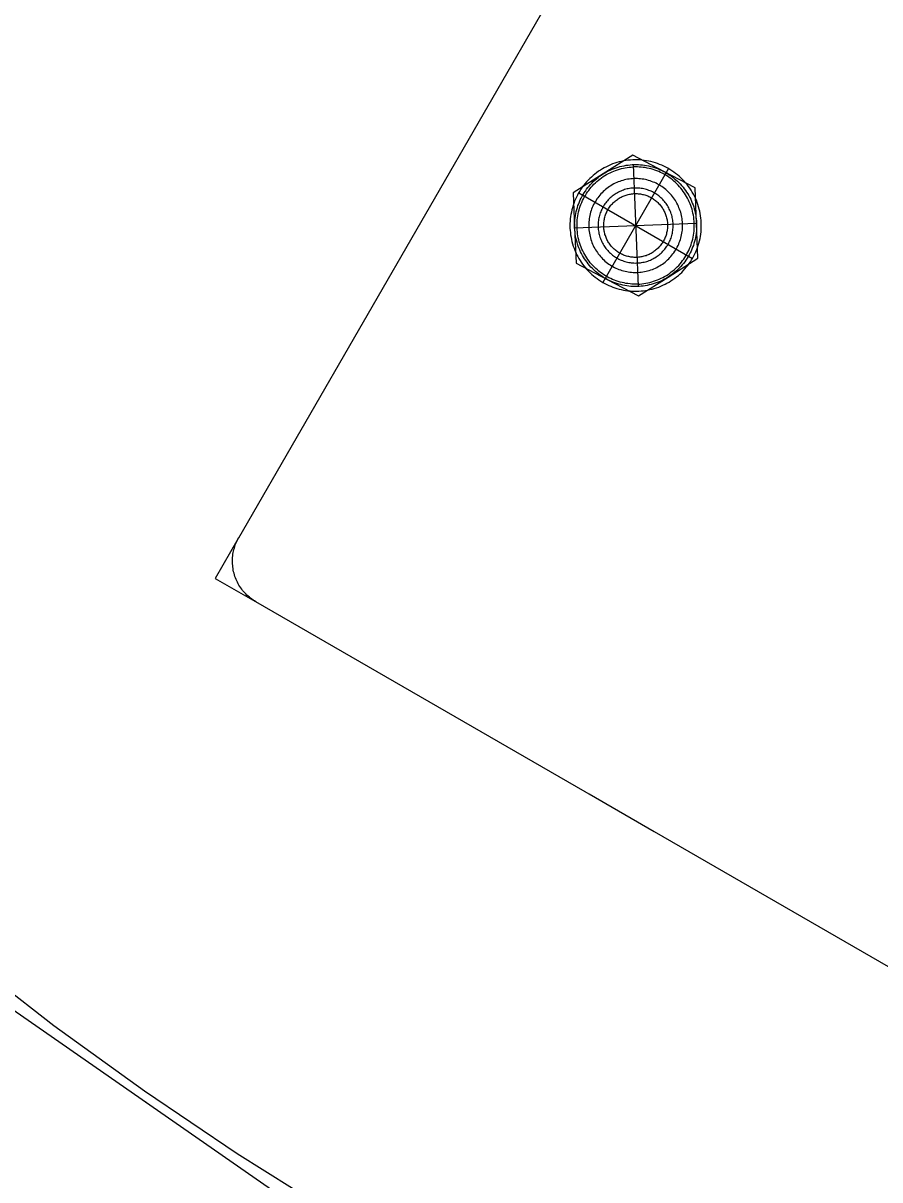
# Model space of a CAD drawing. Header units: millimetres. Extents: x -263 to 4879, y -277 to 2995.
# Drawn here: x 541.5 to 632.8, y 252.1 to 375.4 of the extents above; entities that cross this region are included whole.
import ezdxf

# ---------------------------------------------------------------- set-up
doc = ezdxf.new("R2010")
doc.units = ezdxf.units.MM
doc.layers.add('ZANO_R', color=7, linetype='Continuous', lineweight=0)
doc.layers.add('ZANO_W', color=1, linetype='Continuous', lineweight=0)
doc.styles.add('Arial', font='arial.ttf')
doc.styles.get("Standard").update_dxf_attribs({"font": 'ARIALUNI.TTF'})
doc.dimstyles.new('pl i ang', dxfattribs={"dimtxt": 50, "dimasz": 50, "dimexe": 1.25, "dimexo": 0.625, "dimgap": 10, "dimtad": 1, "dimtoh": 1, "dimtxsty": 'Standard', "dimcen": 2.5, "dimclrd": 1, "dimclre": 1, "dimclrt": 1, "dimadec": 0, "dimazin": 0, "dimtfac": 1, "dimtmove": 0, "dimatfit": 3, "dimfxl": 1, "dimarcsym": 1})

# ---------------------------------------------------------------- blocks, each defined once
blk = doc.blocks.new('*D441')
at = {"layer": 'ZANO_W', "color": 1, "lineweight": -2}
for p, q in [((741.71, 888.75), (-154, 888.75)), ((-144, 239.89), (-144, 848.75)), ((741.71, 199.89), (-154, 199.89))]:
    blk.add_line(p, q, dxfattribs=at)
at = {"layer": 'ZANO_W', "color": 1}
for points in [[(-137.33, 848.75), (-150.67, 848.75), (-144, 888.75)], [(-150.67, 239.89), (-137.33, 239.89), (-144, 199.89)]]:
    blk.add_solid(points, dxfattribs=at)
at = {"layer": 'ZANO_W', "color": 1, "insert": (-174.42, 544.32), "char_height": 40, "attachment_point": 5, "rotation": 90, "style": 'Arial'}
blk.add_mtext('689', dxfattribs=at)
blk = doc.blocks.new('*D442')
at = {"layer": 'ZANO_W', "color": 1, "lineweight": -2}
for p, q in [((747.96, 1365.34), (-216.41, 1365.34)), ((-206.41, 1325.34), (-206.41, -236.41)), ((735.9, -276.41), (-216.41, -276.41))]:
    blk.add_line(p, q, dxfattribs=at)
at = {"layer": 'ZANO_W', "color": 1}
for points in [[(-199.74, 1325.34), (-213.08, 1325.34), (-206.41, 1365.34)], [(-213.08, -236.41), (-199.74, -236.41), (-206.41, -276.41)]]:
    blk.add_solid(points, dxfattribs=at)
at = {"layer": 'ZANO_W', "color": 1, "insert": (-236.83, 544.46), "char_height": 40, "attachment_point": 5, "rotation": 90, "style": 'Arial'}
blk.add_mtext('1642', dxfattribs=at)

msp = doc.modelspace()

# ---------------------------------------------------------------- linework, layer by layer
at = {"layer": 'ZANO_R'}
for p, q in [((564.47, 320.51), (629.73, 433.54)), ((606.48, 361.28), (603.31, 359.28)), ((609.8, 359.54), (606.48, 361.28)), ((603.66, 360.05), (603.44, 359.94)), ((603.88, 360.15), (603.66, 360.05)), ((604.1, 360.25), (603.88, 360.15)), ((604.33, 360.34), (604.1, 360.25)), ((604.56, 360.42), (604.33, 360.34)), ((604.79, 360.5), (604.56, 360.42)), ((604.69, 359.94), (604.9, 360.01)), ((605.02, 360.56), (604.79, 360.5)), ((604.9, 360.01), (605.11, 360.07)), ((605.26, 360.62), (605.02, 360.56)), ((605.11, 360.07), (605.32, 360.12)), ((605.5, 360.67), (605.26, 360.62)), ((605.32, 360.12), (605.54, 360.16)), ((605.74, 360.71), (605.5, 360.67)), ((605.54, 360.16), (605.76, 360.2)), ((605.98, 360.74), (605.74, 360.71)), ((605.76, 360.2), (605.97, 360.23)), ((605.89, 359.97), (606.1, 360)), ((605.97, 360.23), (606.19, 360.26)), ((606.23, 360.76), (605.98, 360.74)), ((606.1, 360), (606.32, 360.02)), ((606.19, 360.26), (606.41, 360.27)), ((606.47, 360.78), (606.23, 360.76)), ((606.32, 360.02), (606.53, 360.03)), ((606.41, 360.27), (606.63, 360.28)), ((606.72, 360.78), (606.47, 360.78)), ((606.52, 360.28), (607.04, 347.29)), ((606.74, 360.03), (606.53, 360.03)), ((606.63, 360.28), (606.85, 360.28)), ((606.96, 360.78), (606.72, 360.78)), ((606.96, 360.03), (606.74, 360.03)), ((606.85, 360.28), (607.07, 360.28)), ((607.2, 360.77), (606.96, 360.78)), ((607.17, 360.02), (606.96, 360.03)), ((607.07, 360.28), (607.29, 360.26)), ((607.38, 360.01), (607.17, 360.02)), ((607.45, 360.75), (607.2, 360.77)), ((607.29, 360.26), (607.51, 360.24)), ((607.59, 359.98), (607.38, 360.01)), ((607.69, 360.72), (607.45, 360.75)), ((607.51, 360.24), (607.72, 360.22)), ((607.81, 359.95), (607.59, 359.98)), ((607.93, 360.69), (607.69, 360.72)), ((607.72, 360.22), (607.94, 360.18)), ((608.17, 360.64), (607.93, 360.69)), ((607.94, 360.18), (608.16, 360.14)), ((608.16, 360.14), (608.37, 360.09)), ((608.41, 360.59), (608.17, 360.64)), ((608.37, 360.09), (608.58, 360.03)), ((608.65, 360.53), (608.41, 360.59)), ((608.58, 360.03), (608.79, 359.96)), ((608.88, 360.46), (608.65, 360.53)), ((609.11, 360.38), (608.88, 360.46)), ((609.34, 360.3), (609.11, 360.38)), ((609.57, 360.2), (609.34, 360.3)), ((609.79, 360.1), (609.57, 360.2)), ((610.01, 359.99), (609.79, 360.1)), ((610.22, 359.88), (610.01, 359.99)), ((603.31, 359.28), (600.13, 357.27)), ((601.88, 358.78), (601.71, 358.61)), ((602.06, 358.95), (601.88, 358.78)), ((602.24, 359.11), (602.06, 358.95)), ((602.43, 359.27), (602.24, 359.11)), ((602.62, 359.41), (602.43, 359.27)), ((602.43, 358.62), (602.6, 358.76)), ((602.6, 358.76), (602.77, 358.9)), ((602.82, 359.56), (602.62, 359.41)), ((602.77, 358.9), (602.94, 359.03)), ((603.02, 359.69), (602.82, 359.56)), ((602.94, 359.03), (603.12, 359.16)), ((602.97, 358.74), (603.15, 358.87)), ((603.23, 359.82), (603.02, 359.69)), ((603.12, 359.16), (603.31, 359.28)), ((603.15, 358.87), (603.32, 358.99)), ((603.44, 359.94), (603.23, 359.82)), ((610.28, 359.85), (603.28, 347.72)), ((603.31, 359.28), (603.49, 359.39)), ((603.32, 358.99), (603.5, 359.11)), ((603.49, 359.39), (603.69, 359.5)), ((603.5, 359.11), (603.68, 359.21)), ((603.68, 359.21), (603.87, 359.32)), ((603.69, 359.5), (603.88, 359.6)), ((603.87, 359.32), (604.06, 359.41)), ((603.88, 359.6), (604.08, 359.7)), ((604.06, 359.41), (604.26, 359.5)), ((604.08, 359.7), (604.28, 359.78)), ((604.26, 359.5), (604.45, 359.59)), ((604.28, 359.78), (604.48, 359.87)), ((604.45, 359.59), (604.65, 359.66)), ((604.48, 359.87), (604.69, 359.94)), ((604.65, 359.66), (604.85, 359.73)), ((604.85, 359.73), (605.06, 359.79)), ((605.06, 359.79), (605.26, 359.85)), ((605.26, 359.85), (605.47, 359.9)), ((605.47, 359.9), (605.68, 359.94)), ((605.68, 359.94), (605.89, 359.97)), ((606.26, 358.76), (606.09, 358.74)), ((606.44, 358.77), (606.26, 358.76)), ((606.61, 358.78), (606.44, 358.77)), ((606.78, 358.78), (606.61, 358.78)), ((606.96, 358.78), (606.78, 358.78)), ((607.13, 358.77), (606.96, 358.78)), ((607.3, 358.76), (607.13, 358.77)), ((607.47, 358.74), (607.3, 358.76)), ((608.02, 359.91), (607.81, 359.95)), ((608.22, 359.87), (608.02, 359.91)), ((608.43, 359.81), (608.22, 359.87)), ((608.64, 359.75), (608.43, 359.81)), ((608.84, 359.69), (608.64, 359.75)), ((608.79, 359.96), (609, 359.89)), ((609.04, 359.61), (608.84, 359.69)), ((609, 359.89), (609.2, 359.82)), ((609.24, 359.53), (609.04, 359.61)), ((609.2, 359.82), (609.41, 359.73)), ((609.43, 359.44), (609.24, 359.53)), ((609.41, 359.73), (609.61, 359.64)), ((609.62, 359.35), (609.43, 359.44)), ((609.61, 359.64), (609.8, 359.54)), ((609.81, 359.25), (609.62, 359.35)), ((613.12, 357.79), (609.8, 359.54)), ((609.8, 359.54), (609.99, 359.43)), ((610, 359.14), (609.81, 359.25)), ((609.99, 359.43), (610.18, 359.32)), ((610.18, 359.03), (610, 359.14)), ((610.18, 359.32), (610.37, 359.2)), ((610.35, 358.91), (610.18, 359.03)), ((610.43, 359.75), (610.22, 359.88)), ((610.53, 358.79), (610.35, 358.91)), ((610.37, 359.2), (610.55, 359.08)), ((610.64, 359.62), (610.43, 359.75)), ((610.7, 358.66), (610.53, 358.79)), ((610.55, 359.08), (610.73, 358.95)), ((610.84, 359.48), (610.64, 359.62)), ((610.73, 358.95), (610.9, 358.81)), ((611.04, 359.34), (610.84, 359.48)), ((610.9, 358.81), (611.07, 358.67)), ((611.23, 359.19), (611.04, 359.34)), ((611.42, 359.03), (611.23, 359.19)), ((611.6, 358.86), (611.42, 359.03)), ((611.77, 358.69), (611.6, 358.86)), ((600.95, 357.66), (600.82, 357.46)), ((601.09, 357.86), (600.95, 357.66)), ((601.23, 358.06), (601.09, 357.86)), ((601.39, 358.25), (601.23, 358.06)), ((601.54, 358.43), (601.39, 358.25)), ((601.42, 357.46), (601.55, 357.64)), ((601.71, 358.61), (601.54, 358.43)), ((601.55, 357.64), (601.68, 357.82)), ((601.65, 357.36), (601.78, 357.53)), ((601.68, 357.82), (601.82, 357.99)), ((601.78, 357.53), (601.91, 357.7)), ((601.82, 357.99), (601.97, 358.15)), ((601.91, 357.7), (602.04, 357.86)), ((601.97, 358.15), (602.12, 358.31)), ((602.04, 357.86), (602.19, 358.02)), ((602.12, 358.31), (602.27, 358.47)), ((602.19, 358.02), (602.33, 358.18)), ((602.27, 358.47), (602.43, 358.62)), ((602.33, 358.18), (602.49, 358.33)), ((602.49, 358.33), (602.64, 358.47)), ((602.64, 358.47), (602.81, 358.61)), ((602.81, 358.61), (602.97, 358.74)), ((603.45, 357.52), (603.32, 357.4)), ((603.58, 357.63), (603.45, 357.52)), ((603.72, 357.74), (603.58, 357.63)), ((603.86, 357.84), (603.72, 357.74)), ((604, 357.94), (603.86, 357.84)), ((604.15, 358.03), (604, 357.94)), ((604.29, 358.12), (604.15, 358.03)), ((604.45, 358.21), (604.29, 358.12)), ((604.6, 358.29), (604.45, 358.21)), ((604.76, 358.36), (604.6, 358.29)), ((604.92, 358.43), (604.76, 358.36)), ((605.08, 358.49), (604.92, 358.43)), ((605.25, 358.54), (605.08, 358.49)), ((605.34, 357.52), (605.21, 357.46)), ((605.41, 358.59), (605.25, 358.54)), ((605.47, 357.56), (605.34, 357.52)), ((605.58, 358.64), (605.41, 358.59)), ((605.6, 357.61), (605.47, 357.56)), ((605.75, 358.68), (605.58, 358.64)), ((605.73, 357.65), (605.6, 357.61)), ((605.87, 357.68), (605.73, 357.65)), ((605.92, 358.71), (605.75, 358.68)), ((606, 357.71), (605.87, 357.68)), ((606.09, 358.74), (605.92, 358.71)), ((606.14, 357.73), (606, 357.71)), ((606.28, 357.75), (606.14, 357.73)), ((606.41, 357.77), (606.28, 357.75)), ((606.55, 357.78), (606.41, 357.77)), ((606.69, 357.78), (606.55, 357.78)), ((606.83, 357.78), (606.69, 357.78)), ((606.96, 357.78), (606.83, 357.78)), ((607.1, 357.77), (606.96, 357.78)), ((607.24, 357.76), (607.1, 357.77)), ((607.38, 357.74), (607.24, 357.76)), ((607.51, 357.72), (607.38, 357.74)), ((607.65, 358.71), (607.47, 358.74)), ((607.65, 357.69), (607.51, 357.72)), ((607.82, 358.68), (607.65, 358.71)), ((607.78, 357.66), (607.65, 357.69)), ((607.92, 357.62), (607.78, 357.66)), ((607.99, 358.64), (607.82, 358.68)), ((608.05, 357.58), (607.92, 357.62)), ((608.15, 358.59), (607.99, 358.64)), ((608.18, 357.53), (608.05, 357.58)), ((608.32, 358.54), (608.15, 358.59)), ((608.31, 357.48), (608.18, 357.53)), ((608.48, 358.48), (608.32, 358.54)), ((608.65, 358.42), (608.48, 358.48)), ((608.81, 358.36), (608.65, 358.42)), ((608.96, 358.28), (608.81, 358.36)), ((609.12, 358.2), (608.96, 358.28)), ((609.27, 358.12), (609.12, 358.2)), ((609.42, 358.03), (609.27, 358.12)), ((609.56, 357.94), (609.42, 358.03)), ((609.71, 357.84), (609.56, 357.94)), ((609.85, 357.73), (609.71, 357.84)), ((609.98, 357.62), (609.85, 357.73)), ((610.11, 357.51), (609.98, 357.62)), ((610.24, 357.39), (610.11, 357.51)), ((610.86, 358.52), (610.7, 358.66)), ((611.02, 358.38), (610.86, 358.52)), ((611.17, 358.23), (611.02, 358.38)), ((611.07, 358.67), (611.23, 358.52)), ((611.32, 358.08), (611.17, 358.23)), ((611.23, 358.52), (611.39, 358.37)), ((611.47, 357.92), (611.32, 358.08)), ((611.39, 358.37), (611.54, 358.21)), ((611.6, 357.76), (611.47, 357.92)), ((611.54, 358.21), (611.68, 358.05)), ((611.74, 357.59), (611.6, 357.76)), ((611.68, 358.05), (611.83, 357.88)), ((611.86, 357.42), (611.74, 357.59)), ((611.94, 358.52), (611.77, 358.69)), ((611.83, 357.88), (611.96, 357.71)), ((612.1, 358.33), (611.94, 358.52)), ((611.96, 357.71), (612.09, 357.53)), ((612.09, 357.53), (612.21, 357.35)), ((612.26, 358.14), (612.1, 358.33)), ((612.4, 357.95), (612.26, 358.14)), ((612.55, 357.75), (612.4, 357.95)), ((612.68, 357.55), (612.55, 357.75)), ((612.81, 357.34), (612.68, 357.55)), ((613.27, 354.04), (613.12, 357.79)), ((600.13, 357.27), (600.28, 353.52)), ((600.27, 356.37), (600.19, 356.14)), ((600.37, 356.59), (600.27, 356.37)), ((600.47, 356.82), (600.37, 356.59)), ((600.58, 357.03), (600.47, 356.82)), ((600.7, 357.25), (600.58, 357.03)), ((600.82, 357.46), (600.7, 357.25)), ((600.71, 356.11), (600.79, 356.31)), ((600.72, 357.28), (612.84, 350.28)), ((600.79, 356.31), (600.88, 356.51)), ((600.88, 356.51), (600.97, 356.71)), ((600.97, 356.71), (601.08, 356.9)), ((601.03, 356.24), (601.12, 356.44)), ((601.08, 356.9), (601.19, 357.09)), ((601.12, 356.44), (601.21, 356.63)), ((601.19, 357.09), (601.3, 357.28)), ((601.21, 356.63), (601.31, 356.82)), ((601.3, 357.28), (601.42, 357.46)), ((601.31, 356.82), (601.42, 357)), ((601.42, 357), (601.53, 357.18)), ((601.53, 357.18), (601.65, 357.36)), ((602.47, 356.31), (602.38, 356.16)), ((602.56, 356.46), (602.47, 356.31)), ((602.65, 356.61), (602.56, 356.46)), ((602.75, 356.75), (602.65, 356.61)), ((602.86, 356.89), (602.75, 356.75)), ((602.97, 357.02), (602.86, 356.89)), ((603.08, 357.15), (602.97, 357.02)), ((603.2, 357.28), (603.08, 357.15)), ((603.32, 357.4), (603.2, 357.28)), ((603.68, 356.32), (603.6, 356.21)), ((603.77, 356.42), (603.68, 356.32)), ((603.86, 356.52), (603.77, 356.42)), ((603.96, 356.62), (603.86, 356.52)), ((604.06, 356.72), (603.96, 356.62)), ((604.16, 356.81), (604.06, 356.72)), ((604.27, 356.9), (604.16, 356.81)), ((604.38, 356.98), (604.27, 356.9)), ((604.49, 357.06), (604.38, 356.98)), ((604.38, 356.2), (604.47, 356.28)), ((604.47, 356.28), (604.55, 356.36)), ((604.6, 357.14), (604.49, 357.06)), ((604.55, 356.36), (604.64, 356.43)), ((604.72, 357.21), (604.6, 357.14)), ((604.64, 356.43), (604.74, 356.5)), ((604.84, 357.28), (604.72, 357.21)), ((604.74, 356.5), (604.83, 356.57)), ((604.83, 356.57), (604.93, 356.64)), ((604.96, 357.35), (604.84, 357.28)), ((604.93, 356.64), (605.03, 356.7)), ((605.09, 357.41), (604.96, 357.35)), ((605.03, 356.7), (605.13, 356.76)), ((605.21, 357.46), (605.09, 357.41)), ((605.13, 356.76), (605.23, 356.81)), ((605.23, 356.81), (605.34, 356.86)), ((605.34, 356.86), (605.45, 356.91)), ((605.45, 356.91), (605.56, 356.96)), ((605.56, 356.96), (605.67, 357)), ((605.67, 357), (605.78, 357.03)), ((605.78, 357.03), (605.89, 357.07)), ((605.89, 357.07), (606, 357.09)), ((606, 357.09), (606.12, 357.12)), ((606.12, 357.12), (606.23, 357.14)), ((606.23, 357.14), (606.35, 357.16)), ((606.35, 357.16), (606.47, 357.17)), ((606.47, 357.17), (606.58, 357.18)), ((606.58, 357.18), (606.7, 357.18)), ((606.7, 357.18), (606.82, 357.18)), ((606.82, 357.18), (606.94, 357.18)), ((606.94, 357.18), (607.05, 357.17)), ((607.05, 357.17), (607.17, 357.16)), ((607.17, 357.16), (607.29, 357.15)), ((607.29, 357.15), (607.4, 357.13)), ((607.4, 357.13), (607.52, 357.1)), ((607.52, 357.1), (607.63, 357.08)), ((607.63, 357.08), (607.75, 357.04)), ((607.75, 357.04), (607.86, 357.01)), ((607.86, 357.01), (607.97, 356.97)), ((607.97, 356.97), (608.08, 356.93)), ((608.08, 356.93), (608.18, 356.88)), ((608.18, 356.88), (608.29, 356.83)), ((608.29, 356.83), (608.39, 356.78)), ((608.43, 357.43), (608.31, 357.48)), ((608.39, 356.78), (608.5, 356.72)), ((608.56, 357.37), (608.43, 357.43)), ((608.5, 356.72), (608.6, 356.66)), ((608.68, 357.3), (608.56, 357.37)), ((608.6, 356.66), (608.7, 356.59)), ((608.8, 357.24), (608.68, 357.3)), ((608.7, 356.59), (608.79, 356.53)), ((608.79, 356.53), (608.88, 356.45)), ((608.92, 357.16), (608.8, 357.24)), ((608.88, 356.45), (608.98, 356.38)), ((609.03, 357.09), (608.92, 357.16)), ((608.98, 356.38), (609.06, 356.3)), ((609.15, 357.01), (609.03, 357.09)), ((609.06, 356.3), (609.15, 356.22)), ((609.26, 356.93), (609.15, 357.01)), ((609.36, 356.84), (609.26, 356.93)), ((609.47, 356.75), (609.36, 356.84)), ((609.57, 356.65), (609.47, 356.75)), ((609.66, 356.55), (609.57, 356.65)), ((609.76, 356.45), (609.66, 356.55)), ((609.85, 356.35), (609.76, 356.45)), ((609.94, 356.24), (609.85, 356.35)), ((610.36, 357.27), (610.24, 357.39)), ((610.48, 357.14), (610.36, 357.27)), ((610.6, 357.01), (610.48, 357.14)), ((610.71, 356.88), (610.6, 357.01)), ((610.81, 356.74), (610.71, 356.88)), ((610.91, 356.6), (610.81, 356.74)), ((611.01, 356.45), (610.91, 356.6)), ((611.1, 356.31), (611.01, 356.45)), ((611.18, 356.15), (611.1, 356.31)), ((611.99, 357.24), (611.86, 357.42)), ((612.1, 357.06), (611.99, 357.24)), ((612.21, 356.88), (612.1, 357.06)), ((612.21, 357.35), (612.33, 357.16)), ((612.31, 356.69), (612.21, 356.88)), ((612.41, 356.5), (612.31, 356.69)), ((612.33, 357.16), (612.44, 356.97)), ((612.5, 356.31), (612.41, 356.5)), ((612.44, 356.97), (612.55, 356.78)), ((612.58, 356.11), (612.5, 356.31)), ((612.55, 356.78), (612.65, 356.58)), ((612.65, 356.58), (612.74, 356.38)), ((612.74, 356.38), (612.82, 356.18)), ((612.93, 357.13), (612.81, 357.34)), ((613.04, 356.91), (612.93, 357.13)), ((613.15, 356.69), (613.04, 356.91)), ((613.25, 356.47), (613.15, 356.69)), ((613.33, 356.24), (613.25, 356.47)), ((599.93, 355.21), (599.88, 354.97)), ((599.98, 355.44), (599.93, 355.21)), ((600.04, 355.68), (599.98, 355.44)), ((600.11, 355.91), (600.04, 355.68)), ((600.19, 356.14), (600.11, 355.91)), ((600.37, 354.84), (600.4, 355.05)), ((600.4, 355.05), (600.45, 355.27)), ((600.45, 355.27), (600.5, 355.48)), ((600.5, 355.48), (600.57, 355.69)), ((600.57, 355.69), (600.63, 355.9)), ((600.63, 355.9), (600.71, 356.11)), ((600.65, 355.02), (600.7, 355.23)), ((600.7, 355.23), (600.75, 355.44)), ((600.75, 355.44), (600.81, 355.64)), ((600.81, 355.64), (600.88, 355.84)), ((600.88, 355.84), (600.95, 356.04)), ((600.95, 356.04), (601.03, 356.24)), ((601.98, 355.2), (601.94, 355.03)), ((602.04, 355.37), (601.98, 355.2)), ((602.09, 355.53), (602.04, 355.37)), ((602.16, 355.69), (602.09, 355.53)), ((602.23, 355.85), (602.16, 355.69)), ((602.3, 356.01), (602.23, 355.85)), ((602.38, 356.16), (602.3, 356.01)), ((603.01, 355.12), (602.96, 354.99)), ((603.06, 355.25), (603.01, 355.12)), ((603.11, 355.37), (603.06, 355.25)), ((603.17, 355.5), (603.11, 355.37)), ((603.23, 355.62), (603.17, 355.5)), ((603.29, 355.75), (603.23, 355.62)), ((603.36, 355.86), (603.29, 355.75)), ((603.44, 355.98), (603.36, 355.86)), ((603.51, 356.1), (603.44, 355.98)), ((603.6, 356.21), (603.51, 356.1)), ((603.61, 355.03), (603.66, 355.14)), ((603.66, 355.14), (603.71, 355.24)), ((603.71, 355.24), (603.76, 355.35)), ((603.76, 355.35), (603.82, 355.45)), ((603.82, 355.45), (603.88, 355.55)), ((603.88, 355.55), (603.94, 355.65)), ((603.94, 355.65), (604, 355.75)), ((604, 355.75), (604.07, 355.84)), ((604.07, 355.84), (604.15, 355.94)), ((604.15, 355.94), (604.22, 356.03)), ((604.22, 356.03), (604.3, 356.11)), ((604.3, 356.11), (604.38, 356.2)), ((609.15, 356.22), (609.23, 356.14)), ((609.23, 356.14), (609.31, 356.05)), ((609.31, 356.05), (609.39, 355.96)), ((609.39, 355.96), (609.46, 355.87)), ((609.46, 355.87), (609.53, 355.78)), ((609.53, 355.78), (609.6, 355.68)), ((609.6, 355.68), (609.66, 355.58)), ((609.66, 355.58), (609.72, 355.48)), ((609.72, 355.48), (609.78, 355.38)), ((609.78, 355.38), (609.83, 355.28)), ((609.83, 355.28), (609.88, 355.17)), ((609.88, 355.17), (609.93, 355.06)), ((609.93, 355.06), (609.97, 354.95)), ((610.02, 356.13), (609.94, 356.24)), ((610.1, 356.02), (610.02, 356.13)), ((610.17, 355.9), (610.1, 356.02)), ((610.24, 355.78), (610.17, 355.9)), ((610.31, 355.66), (610.24, 355.78)), ((610.37, 355.54), (610.31, 355.66)), ((610.43, 355.41), (610.37, 355.54)), ((610.49, 355.29), (610.43, 355.41)), ((610.54, 355.16), (610.49, 355.29)), ((610.58, 355.03), (610.54, 355.16)), ((611.26, 356), (611.18, 356.15)), ((611.34, 355.84), (611.26, 356)), ((611.4, 355.68), (611.34, 355.84)), ((611.47, 355.52), (611.4, 355.68)), ((611.52, 355.36), (611.47, 355.52)), ((611.58, 355.19), (611.52, 355.36)), ((611.62, 355.03), (611.58, 355.19)), ((612.66, 355.91), (612.58, 356.11)), ((612.73, 355.71), (612.66, 355.91)), ((612.79, 355.51), (612.73, 355.71)), ((612.84, 355.3), (612.79, 355.51)), ((612.82, 356.18), (612.9, 355.98)), ((612.89, 355.09), (612.84, 355.3)), ((612.93, 354.88), (612.89, 355.09)), ((612.9, 355.98), (612.97, 355.77)), ((612.97, 355.77), (613.03, 355.56)), ((613.03, 355.56), (613.09, 355.35)), ((613.09, 355.35), (613.14, 355.13)), ((613.14, 355.13), (613.18, 354.92)), ((613.42, 356.01), (613.33, 356.24)), ((613.49, 355.78), (613.42, 356.01)), ((613.56, 355.54), (613.49, 355.78)), ((613.61, 355.3), (613.56, 355.54)), ((613.66, 355.06), (613.61, 355.3)), ((613.7, 354.82), (613.66, 355.06)), ((599.79, 354.24), (599.78, 354)), ((599.78, 354), (599.78, 353.76)), ((599.81, 354.48), (599.79, 354.24)), ((599.84, 354.73), (599.81, 354.48)), ((599.88, 354.97), (599.84, 354.73)), ((600.28, 353.96), (600.29, 354.18)), ((600.28, 353.52), (613.27, 354.04)), ((600.28, 353.74), (600.28, 353.96)), ((600.29, 354.18), (600.31, 354.4)), ((600.31, 354.4), (600.33, 354.62)), ((600.33, 354.62), (600.37, 354.84)), ((600.53, 353.96), (600.54, 354.17)), ((600.53, 353.75), (600.53, 353.96)), ((600.54, 354.17), (600.56, 354.39)), ((600.56, 354.39), (600.58, 354.6)), ((600.58, 354.6), (600.61, 354.81)), ((600.61, 354.81), (600.65, 355.02)), ((601.79, 354.18), (601.78, 354)), ((601.78, 354), (601.78, 353.83)), ((601.78, 353.83), (601.78, 353.66)), ((601.81, 354.35), (601.79, 354.18)), ((601.83, 354.52), (601.81, 354.35)), ((601.86, 354.69), (601.83, 354.52)), ((601.9, 354.86), (601.86, 354.69)), ((601.94, 355.03), (601.9, 354.86)), ((602.79, 354.04), (602.78, 353.9)), ((602.78, 353.9), (602.78, 353.76)), ((602.8, 354.18), (602.79, 354.04)), ((602.81, 354.31), (602.8, 354.18)), ((602.83, 354.45), (602.81, 354.31)), ((602.86, 354.59), (602.83, 354.45)), ((602.89, 354.72), (602.86, 354.59)), ((602.92, 354.85), (602.89, 354.72)), ((602.96, 354.99), (602.92, 354.85)), ((603.38, 353.88), (603.39, 354)), ((603.38, 353.77), (603.38, 353.88)), ((603.39, 354), (603.4, 354.12)), ((603.4, 354.12), (603.41, 354.23)), ((603.41, 354.23), (603.43, 354.35)), ((603.43, 354.35), (603.45, 354.47)), ((603.45, 354.47), (603.47, 354.58)), ((603.47, 354.58), (603.5, 354.69)), ((603.5, 354.69), (603.54, 354.81)), ((603.54, 354.81), (603.57, 354.92)), ((603.57, 354.92), (603.61, 355.03)), ((609.97, 354.95), (610.01, 354.84)), ((610.01, 354.84), (610.05, 354.73)), ((610.05, 354.73), (610.08, 354.62)), ((610.08, 354.62), (610.1, 354.5)), ((610.1, 354.5), (610.13, 354.39)), ((610.13, 354.39), (610.14, 354.27)), ((610.14, 354.27), (610.16, 354.15)), ((610.16, 354.15), (610.17, 354.04)), ((610.17, 354.04), (610.18, 353.92)), ((610.18, 353.92), (610.18, 353.8)), ((610.62, 354.9), (610.58, 355.03)), ((610.66, 354.76), (610.62, 354.9)), ((610.69, 354.63), (610.66, 354.76)), ((610.72, 354.49), (610.69, 354.63)), ((610.74, 354.36), (610.72, 354.49)), ((610.76, 354.22), (610.74, 354.36)), ((610.77, 354.08), (610.76, 354.22)), ((610.78, 353.94), (610.77, 354.08)), ((610.78, 353.81), (610.78, 353.94)), ((611.66, 354.86), (611.62, 355.03)), ((611.7, 354.69), (611.66, 354.86)), ((611.73, 354.52), (611.7, 354.69)), ((611.75, 354.34), (611.73, 354.52)), ((611.76, 354.17), (611.75, 354.34)), ((611.77, 354), (611.76, 354.17)), ((611.78, 353.82), (611.77, 354)), ((611.78, 353.65), (611.78, 353.82)), ((612.97, 354.67), (612.93, 354.88)), ((612.99, 354.46), (612.97, 354.67)), ((613.01, 354.25), (612.99, 354.46)), ((613.02, 354.03), (613.01, 354.25)), ((613.03, 353.82), (613.02, 354.03)), ((613.03, 353.61), (613.03, 353.82)), ((613.18, 354.92), (613.21, 354.7)), ((613.21, 354.7), (613.24, 354.48)), ((613.24, 354.48), (613.26, 354.26)), ((613.26, 354.26), (613.27, 354.04)), ((613.42, 350.29), (613.27, 354.04)), ((613.27, 354.04), (613.28, 353.82)), ((613.28, 353.82), (613.28, 353.6)), ((613.73, 354.58), (613.7, 354.82)), ((613.76, 354.34), (613.73, 354.58)), ((613.77, 354.09), (613.76, 354.34)), ((613.78, 353.85), (613.77, 354.09)), ((613.78, 353.6), (613.78, 353.85)), ((599.78, 353.76), (599.78, 353.51)), ((599.78, 353.51), (599.8, 353.27)), ((599.8, 353.27), (599.82, 353.03)), ((599.82, 353.03), (599.85, 352.79)), ((599.85, 352.79), (599.89, 352.55)), ((600.28, 353.52), (600.28, 353.74)), ((600.28, 353.52), (600.43, 349.78)), ((600.3, 353.31), (600.28, 353.52)), ((600.32, 353.09), (600.3, 353.31)), ((600.34, 352.87), (600.32, 353.09)), ((600.38, 352.65), (600.34, 352.87)), ((600.42, 352.44), (600.38, 352.65)), ((600.53, 353.53), (600.53, 353.75)), ((600.55, 353.32), (600.53, 353.53)), ((600.57, 353.11), (600.55, 353.32)), ((600.59, 352.9), (600.57, 353.11)), ((600.63, 352.69), (600.59, 352.9)), ((600.67, 352.48), (600.63, 352.69)), ((601.78, 353.66), (601.79, 353.48)), ((601.79, 353.48), (601.8, 353.31)), ((601.8, 353.31), (601.82, 353.14)), ((601.82, 353.14), (601.85, 352.97)), ((601.85, 352.97), (601.88, 352.8)), ((601.88, 352.8), (601.92, 352.63)), ((601.92, 352.63), (601.96, 352.46)), ((602.78, 353.76), (602.78, 353.62)), ((602.78, 353.62), (602.79, 353.49)), ((602.79, 353.49), (602.8, 353.35)), ((602.8, 353.35), (602.82, 353.21)), ((602.82, 353.21), (602.84, 353.08)), ((602.84, 353.08), (602.87, 352.94)), ((602.87, 352.94), (602.9, 352.81)), ((602.9, 352.81), (602.94, 352.67)), ((602.94, 352.67), (602.98, 352.54)), ((603.38, 353.65), (603.38, 353.77)), ((603.39, 353.53), (603.38, 353.65)), ((603.4, 353.41), (603.39, 353.53)), ((603.41, 353.3), (603.4, 353.41)), ((603.43, 353.18), (603.41, 353.3)), ((603.46, 353.07), (603.43, 353.18)), ((603.48, 352.95), (603.46, 353.07)), ((603.51, 352.84), (603.48, 352.95)), ((603.55, 352.73), (603.51, 352.84)), ((603.59, 352.62), (603.55, 352.73)), ((603.63, 352.51), (603.59, 352.62)), ((609.98, 352.65), (609.94, 352.54)), ((610.02, 352.76), (609.98, 352.65)), ((610.06, 352.87), (610.02, 352.76)), ((610.08, 352.99), (610.06, 352.87)), ((610.11, 353.1), (610.08, 352.99)), ((610.13, 353.22), (610.11, 353.1)), ((610.15, 353.33), (610.13, 353.22)), ((610.16, 353.45), (610.15, 353.33)), ((610.17, 353.57), (610.16, 353.45)), ((610.18, 353.69), (610.17, 353.57)), ((610.18, 353.8), (610.18, 353.69)), ((610.55, 352.45), (610.59, 352.58)), ((610.59, 352.58), (610.63, 352.71)), ((610.63, 352.71), (610.67, 352.85)), ((610.67, 352.85), (610.7, 352.98)), ((610.7, 352.98), (610.72, 353.12)), ((610.72, 353.12), (610.74, 353.26)), ((610.74, 353.26), (610.76, 353.39)), ((610.76, 353.39), (610.77, 353.53)), ((610.77, 353.53), (610.78, 353.67)), ((610.78, 353.67), (610.78, 353.81)), ((611.6, 352.45), (611.64, 352.62)), ((611.64, 352.62), (611.68, 352.79)), ((611.68, 352.79), (611.71, 352.96)), ((611.71, 352.96), (611.74, 353.13)), ((611.74, 353.13), (611.76, 353.3)), ((611.76, 353.3), (611.77, 353.48)), ((611.77, 353.48), (611.78, 353.65)), ((612.91, 352.55), (612.94, 352.76)), ((612.94, 352.76), (612.98, 352.97)), ((612.98, 352.97), (613, 353.18)), ((613, 353.18), (613.02, 353.39)), ((613.02, 353.39), (613.03, 353.61)), ((613.19, 352.73), (613.15, 352.52)), ((613.23, 352.95), (613.19, 352.73)), ((613.25, 353.17), (613.23, 352.95)), ((613.27, 353.39), (613.25, 353.17)), ((613.28, 353.6), (613.27, 353.39)), ((613.64, 352.39), (613.68, 352.63)), ((613.68, 352.63), (613.72, 352.87)), ((613.72, 352.87), (613.75, 353.12)), ((613.75, 353.12), (613.77, 353.36)), ((613.77, 353.36), (613.78, 353.6)), ((599.89, 352.55), (599.94, 352.31)), ((599.94, 352.31), (599.99, 352.07)), ((599.99, 352.07), (600.06, 351.83)), ((600.06, 351.83), (600.13, 351.6)), ((600.13, 351.6), (600.21, 351.37)), ((600.21, 351.37), (600.3, 351.15)), ((600.47, 352.22), (600.42, 352.44)), ((600.53, 352.01), (600.47, 352.22)), ((600.59, 351.8), (600.53, 352.01)), ((600.66, 351.59), (600.59, 351.8)), ((600.74, 351.39), (600.66, 351.59)), ((600.72, 352.27), (600.67, 352.48)), ((600.77, 352.06), (600.72, 352.27)), ((600.82, 351.18), (600.74, 351.39)), ((600.83, 351.86), (600.77, 352.06)), ((600.9, 351.66), (600.83, 351.86)), ((600.98, 351.46), (600.9, 351.66)), ((601.06, 351.26), (600.98, 351.46)), ((601.96, 352.46), (602.01, 352.29)), ((602.01, 352.29), (602.06, 352.13)), ((602.06, 352.13), (602.12, 351.96)), ((602.12, 351.96), (602.19, 351.8)), ((602.19, 351.8), (602.26, 351.65)), ((602.26, 351.65), (602.34, 351.49)), ((602.34, 351.49), (602.42, 351.34)), ((602.98, 352.54), (603.02, 352.41)), ((603.02, 352.41), (603.07, 352.28)), ((603.07, 352.28), (603.13, 352.15)), ((603.13, 352.15), (603.18, 352.03)), ((603.18, 352.03), (603.25, 351.91)), ((603.25, 351.91), (603.31, 351.79)), ((603.31, 351.79), (603.39, 351.67)), ((603.39, 351.67), (603.46, 351.55)), ((603.46, 351.55), (603.54, 351.44)), ((603.54, 351.44), (603.62, 351.33)), ((603.67, 352.4), (603.63, 352.51)), ((603.72, 352.29), (603.67, 352.4)), ((603.78, 352.19), (603.72, 352.29)), ((603.83, 352.09), (603.78, 352.19)), ((603.89, 351.98), (603.83, 352.09)), ((603.96, 351.89), (603.89, 351.98)), ((604.03, 351.79), (603.96, 351.89)), ((604.1, 351.7), (604.03, 351.79)), ((604.17, 351.6), (604.1, 351.7)), ((604.25, 351.52), (604.17, 351.6)), ((604.33, 351.43), (604.25, 351.52)), ((604.41, 351.35), (604.33, 351.43)), ((604.49, 351.27), (604.41, 351.35)), ((609.18, 351.37), (609.09, 351.29)), ((609.26, 351.46), (609.18, 351.37)), ((609.34, 351.54), (609.26, 351.46)), ((609.41, 351.63), (609.34, 351.54)), ((609.48, 351.73), (609.41, 351.63)), ((609.55, 351.82), (609.48, 351.73)), ((609.62, 351.92), (609.55, 351.82)), ((609.68, 352.02), (609.62, 351.92)), ((609.74, 352.12), (609.68, 352.02)), ((609.8, 352.22), (609.74, 352.12)), ((609.85, 352.33), (609.8, 352.22)), ((609.9, 352.43), (609.85, 352.33)), ((609.88, 351.25), (609.96, 351.36)), ((609.94, 352.54), (609.9, 352.43)), ((609.96, 351.36), (610.04, 351.47)), ((610.04, 351.47), (610.12, 351.59)), ((610.12, 351.59), (610.2, 351.7)), ((610.2, 351.7), (610.27, 351.82)), ((610.27, 351.82), (610.33, 351.94)), ((610.33, 351.94), (610.39, 352.07)), ((610.39, 352.07), (610.45, 352.19)), ((610.45, 352.19), (610.5, 352.32)), ((610.5, 352.32), (610.55, 352.45)), ((611.14, 351.33), (611.22, 351.48)), ((611.22, 351.48), (611.3, 351.64)), ((611.3, 351.64), (611.37, 351.8)), ((611.37, 351.8), (611.43, 351.96)), ((611.43, 351.96), (611.49, 352.12)), ((611.49, 352.12), (611.55, 352.29)), ((611.55, 352.29), (611.6, 352.45)), ((612.53, 351.33), (612.61, 351.53)), ((612.61, 351.53), (612.68, 351.73)), ((612.68, 351.73), (612.75, 351.93)), ((612.75, 351.93), (612.81, 352.13)), ((612.85, 351.46), (612.77, 351.26)), ((612.81, 352.13), (612.86, 352.34)), ((612.93, 351.67), (612.85, 351.46)), ((612.86, 352.34), (612.91, 352.55)), ((612.99, 351.88), (612.93, 351.67)), ((613.05, 352.09), (612.99, 351.88)), ((613.11, 352.3), (613.05, 352.09)), ((613.15, 352.52), (613.11, 352.3)), ((613.29, 351.22), (613.38, 351.45)), ((613.38, 351.45), (613.46, 351.68)), ((613.46, 351.68), (613.53, 351.92)), ((613.53, 351.92), (613.59, 352.15)), ((613.59, 352.15), (613.64, 352.39)), ((600.3, 351.15), (600.39, 350.92)), ((600.39, 350.92), (600.49, 350.7)), ((600.49, 350.7), (600.61, 350.48)), ((600.61, 350.48), (600.72, 350.27)), ((600.72, 350.27), (600.85, 350.06)), ((600.91, 350.98), (600.82, 351.18)), ((601.01, 350.79), (600.91, 350.98)), ((601.12, 350.59), (601.01, 350.79)), ((601.15, 351.07), (601.06, 351.26)), ((601.23, 350.41), (601.12, 350.59)), ((601.25, 350.88), (601.15, 351.07)), ((601.34, 350.22), (601.23, 350.41)), ((601.35, 350.69), (601.25, 350.88)), ((601.47, 350.04), (601.34, 350.22)), ((601.46, 350.51), (601.35, 350.69)), ((601.57, 350.33), (601.46, 350.51)), ((601.69, 350.15), (601.57, 350.33)), ((601.82, 349.98), (601.69, 350.15)), ((602.42, 351.34), (602.51, 351.19)), ((602.51, 351.19), (602.6, 351.04)), ((602.6, 351.04), (602.7, 350.9)), ((602.7, 350.9), (602.8, 350.76)), ((602.8, 350.76), (602.91, 350.62)), ((602.91, 350.62), (603.02, 350.49)), ((603.02, 350.49), (603.14, 350.36)), ((603.14, 350.36), (603.26, 350.24)), ((603.26, 350.24), (603.38, 350.12)), ((603.38, 350.12), (603.51, 350)), ((603.62, 351.33), (603.71, 351.22)), ((603.71, 351.22), (603.8, 351.12)), ((603.8, 351.12), (603.89, 351.01)), ((603.89, 351.01), (603.99, 350.92)), ((603.99, 350.92), (604.09, 350.82)), ((604.09, 350.82), (604.2, 350.73)), ((604.2, 350.73), (604.3, 350.64)), ((604.3, 350.64), (604.41, 350.56)), ((604.41, 350.56), (604.52, 350.48)), ((604.58, 351.19), (604.49, 351.27)), ((604.52, 350.48), (604.64, 350.4)), ((604.67, 351.11), (604.58, 351.19)), ((604.64, 350.4), (604.76, 350.33)), ((604.77, 351.04), (604.67, 351.11)), ((604.76, 350.33), (604.88, 350.26)), ((604.86, 350.98), (604.77, 351.04)), ((604.96, 350.91), (604.86, 350.98)), ((604.88, 350.26), (605, 350.2)), ((605.06, 350.85), (604.96, 350.91)), ((605, 350.2), (605.13, 350.14)), ((605.16, 350.79), (605.06, 350.85)), ((605.13, 350.14), (605.25, 350.09)), ((605.27, 350.74), (605.16, 350.79)), ((605.37, 350.69), (605.27, 350.74)), ((605.48, 350.64), (605.37, 350.69)), ((605.59, 350.6), (605.48, 350.64)), ((605.7, 350.56), (605.59, 350.6)), ((605.81, 350.52), (605.7, 350.56)), ((605.93, 350.49), (605.81, 350.52)), ((606.04, 350.47), (605.93, 350.49)), ((606.16, 350.44), (606.04, 350.47)), ((606.27, 350.42), (606.16, 350.44)), ((606.39, 350.41), (606.27, 350.42)), ((606.5, 350.4), (606.39, 350.41)), ((606.62, 350.39), (606.5, 350.4)), ((606.74, 350.38), (606.62, 350.39)), ((606.86, 350.39), (606.74, 350.38)), ((606.97, 350.39), (606.86, 350.39)), ((607.09, 350.4), (606.97, 350.39)), ((607.21, 350.41), (607.09, 350.4)), ((607.32, 350.43), (607.21, 350.41)), ((607.44, 350.45), (607.32, 350.43)), ((607.55, 350.47), (607.44, 350.45)), ((607.67, 350.5), (607.55, 350.47)), ((607.78, 350.54), (607.67, 350.5)), ((607.89, 350.57), (607.78, 350.54)), ((608, 350.61), (607.89, 350.57)), ((608.11, 350.66), (608, 350.61)), ((608.22, 350.7), (608.11, 350.66)), ((608.32, 350.76), (608.22, 350.7)), ((608.43, 350.81), (608.32, 350.76)), ((608.35, 350.1), (608.47, 350.16)), ((608.53, 350.87), (608.43, 350.81)), ((608.47, 350.16), (608.6, 350.22)), ((608.63, 350.93), (608.53, 350.87)), ((608.6, 350.22), (608.72, 350.29)), ((608.73, 351), (608.63, 350.93)), ((608.72, 350.29), (608.84, 350.35)), ((608.82, 351.07), (608.73, 351)), ((608.91, 351.14), (608.82, 351.07)), ((608.84, 350.35), (608.95, 350.43)), ((609, 351.21), (608.91, 351.14)), ((608.95, 350.43), (609.07, 350.5)), ((609.09, 351.29), (609, 351.21)), ((609.07, 350.5), (609.18, 350.59)), ((609.18, 350.59), (609.29, 350.67)), ((609.29, 350.67), (609.4, 350.76)), ((609.4, 350.76), (609.5, 350.85)), ((609.5, 350.85), (609.6, 350.95)), ((609.6, 350.95), (609.69, 351.05)), ((609.69, 351.05), (609.79, 351.15)), ((609.79, 351.15), (609.88, 351.25)), ((610.17, 350.11), (610.3, 350.23)), ((610.25, 348.29), (613.42, 350.29)), ((610.3, 350.23), (610.42, 350.36)), ((610.42, 350.36), (610.53, 350.48)), ((610.53, 350.48), (610.65, 350.62)), ((610.65, 350.62), (610.75, 350.75)), ((610.75, 350.75), (610.86, 350.89)), ((610.86, 350.89), (610.96, 351.04)), ((610.96, 351.04), (611.05, 351.18)), ((611.05, 351.18), (611.14, 351.33)), ((611.78, 350.04), (611.91, 350.21)), ((611.91, 350.21), (612.03, 350.39)), ((612.03, 350.39), (612.14, 350.57)), ((612.14, 350.57), (612.24, 350.75)), ((612.26, 350.29), (612.14, 350.1)), ((612.24, 350.75), (612.35, 350.94)), ((612.37, 350.47), (612.26, 350.29)), ((612.35, 350.94), (612.44, 351.13)), ((612.48, 350.66), (612.37, 350.47)), ((612.44, 351.13), (612.53, 351.33)), ((612.58, 350.86), (612.48, 350.66)), ((612.68, 351.06), (612.58, 350.86)), ((612.62, 349.92), (612.75, 350.13)), ((612.77, 351.26), (612.68, 351.06)), ((612.75, 350.13), (612.87, 350.34)), ((612.87, 350.34), (612.99, 350.55)), ((612.99, 350.55), (613.1, 350.77)), ((613.1, 350.77), (613.2, 350.99)), ((613.2, 350.99), (613.29, 351.22)), ((600.43, 349.78), (603.76, 348.03)), ((600.85, 350.06), (600.98, 349.86)), ((600.98, 349.86), (601.12, 349.66)), ((601.12, 349.66), (601.27, 349.47)), ((601.27, 349.47), (601.42, 349.28)), ((601.42, 349.28), (601.58, 349.09)), ((601.6, 349.86), (601.47, 350.04)), ((601.58, 349.09), (601.75, 348.92)), ((601.73, 349.69), (601.6, 349.86)), ((601.87, 349.52), (601.73, 349.69)), ((601.75, 348.92), (601.92, 348.74)), ((601.95, 349.81), (601.82, 349.98)), ((602.02, 349.36), (601.87, 349.52)), ((602.09, 349.65), (601.95, 349.81)), ((602.17, 349.2), (602.02, 349.36)), ((602.24, 349.49), (602.09, 349.65)), ((602.33, 349.05), (602.17, 349.2)), ((602.39, 349.34), (602.24, 349.49)), ((602.49, 348.9), (602.33, 349.05)), ((602.54, 349.19), (602.39, 349.34)), ((602.66, 348.76), (602.49, 348.9)), ((602.7, 349.05), (602.54, 349.19)), ((602.86, 348.91), (602.7, 349.05)), ((603.03, 348.78), (602.86, 348.91)), ((603.51, 350), (603.64, 349.89)), ((603.64, 349.89), (603.78, 349.78)), ((603.78, 349.78), (603.92, 349.68)), ((603.92, 349.68), (604.07, 349.58)), ((604.07, 349.58), (604.21, 349.49)), ((604.21, 349.49), (604.36, 349.41)), ((604.36, 349.41), (604.52, 349.32)), ((604.52, 349.32), (604.67, 349.25)), ((604.67, 349.25), (604.83, 349.18)), ((604.83, 349.18), (604.99, 349.11)), ((604.99, 349.11), (605.16, 349.05)), ((605.16, 349.05), (605.32, 349)), ((605.25, 350.09), (605.38, 350.04)), ((605.32, 349), (605.49, 348.95)), ((605.38, 350.04), (605.51, 349.99)), ((605.49, 348.95), (605.66, 348.91)), ((605.51, 349.99), (605.64, 349.95)), ((605.64, 349.95), (605.78, 349.91)), ((605.66, 348.91), (605.83, 348.88)), ((605.78, 349.91), (605.91, 349.88)), ((605.91, 349.88), (606.05, 349.85)), ((606.05, 349.85), (606.18, 349.83)), ((606.18, 349.83), (606.32, 349.81)), ((606.32, 349.81), (606.46, 349.8)), ((606.46, 349.8), (606.59, 349.79)), ((606.59, 349.79), (606.73, 349.78)), ((606.73, 349.78), (606.87, 349.79)), ((606.87, 349.79), (607.01, 349.79)), ((607.01, 349.79), (607.15, 349.8)), ((607.15, 349.8), (607.28, 349.82)), ((607.28, 349.82), (607.42, 349.84)), ((607.42, 349.84), (607.56, 349.86)), ((607.56, 349.86), (607.69, 349.89)), ((607.69, 349.89), (607.82, 349.92)), ((607.72, 348.87), (607.89, 348.91)), ((607.82, 349.92), (607.96, 349.96)), ((607.89, 348.91), (608.06, 348.95)), ((607.96, 349.96), (608.09, 350)), ((608.06, 348.95), (608.23, 349)), ((608.09, 350), (608.22, 350.05)), ((608.22, 350.05), (608.35, 350.1)), ((608.23, 349), (608.4, 349.05)), ((608.4, 349.05), (608.56, 349.11)), ((608.56, 349.11), (608.72, 349.18)), ((608.72, 349.18), (608.88, 349.25)), ((608.88, 349.25), (609.03, 349.32)), ((609.03, 349.32), (609.19, 349.4)), ((609.19, 349.4), (609.34, 349.49)), ((609.34, 349.49), (609.49, 349.58)), ((609.49, 349.58), (609.63, 349.68)), ((609.63, 349.68), (609.77, 349.78)), ((609.77, 349.78), (609.91, 349.88)), ((609.91, 349.88), (610.04, 350)), ((610.04, 350), (610.17, 350.11)), ((610.58, 348.83), (610.75, 348.96)), ((610.75, 348.96), (610.91, 349.1)), ((610.91, 349.1), (611.07, 349.24)), ((611.13, 348.95), (610.96, 348.81)), ((611.07, 349.24), (611.22, 349.39)), ((611.29, 349.1), (611.13, 348.95)), ((611.22, 349.39), (611.37, 349.54)), ((611.44, 349.26), (611.29, 349.1)), ((611.37, 349.54), (611.51, 349.7)), ((611.59, 349.42), (611.44, 349.26)), ((611.51, 349.7), (611.65, 349.87)), ((611.74, 349.58), (611.59, 349.42)), ((611.65, 349.87), (611.78, 350.04)), ((611.69, 348.79), (611.86, 348.97)), ((611.88, 349.75), (611.74, 349.58)), ((611.86, 348.97), (612.02, 349.15)), ((612.01, 349.93), (611.88, 349.75)), ((612.14, 350.1), (612.01, 349.93)), ((612.02, 349.15), (612.18, 349.33)), ((612.18, 349.33), (612.33, 349.52)), ((612.33, 349.52), (612.48, 349.72)), ((612.48, 349.72), (612.62, 349.92)), ((601.92, 348.74), (602.1, 348.58)), ((602.1, 348.58), (602.28, 348.42)), ((602.28, 348.42), (602.47, 348.27)), ((602.47, 348.27), (602.67, 348.12)), ((602.83, 348.62), (602.66, 348.76)), ((602.67, 348.12), (602.87, 347.98)), ((603.01, 348.49), (602.83, 348.62)), ((602.87, 347.98), (603.07, 347.85)), ((603.19, 348.37), (603.01, 348.49)), ((603.2, 348.66), (603.03, 348.78)), ((603.07, 347.85), (603.28, 347.72)), ((603.37, 348.25), (603.19, 348.37)), ((603.38, 348.54), (603.2, 348.66)), ((603.28, 347.72), (603.49, 347.61)), ((603.56, 348.14), (603.37, 348.25)), ((603.56, 348.43), (603.38, 348.54)), ((603.75, 348.32), (603.56, 348.43)), ((603.76, 348.03), (603.56, 348.14)), ((603.94, 348.22), (603.75, 348.32)), ((603.76, 348.03), (607.08, 346.28)), ((603.95, 347.93), (603.76, 348.03)), ((604.13, 348.12), (603.94, 348.22)), ((604.15, 347.84), (603.95, 347.93)), ((604.32, 348.04), (604.13, 348.12)), ((604.35, 347.75), (604.15, 347.84)), ((604.52, 347.96), (604.32, 348.04)), ((604.56, 347.68), (604.35, 347.75)), ((604.72, 347.88), (604.52, 347.96)), ((604.77, 347.6), (604.56, 347.68)), ((604.92, 347.82), (604.72, 347.88)), ((605.13, 347.76), (604.92, 347.82)), ((605.33, 347.7), (605.13, 347.76)), ((605.54, 347.66), (605.33, 347.7)), ((605.75, 347.62), (605.54, 347.66)), ((605.83, 348.88), (606, 348.85)), ((606, 348.85), (606.17, 348.82)), ((606.17, 348.82), (606.34, 348.8)), ((606.34, 348.8), (606.52, 348.79)), ((606.52, 348.79), (606.69, 348.79)), ((606.69, 348.79), (606.86, 348.78)), ((606.86, 348.78), (607.04, 348.79)), ((607.04, 348.79), (607.21, 348.8)), ((607.08, 346.28), (610.25, 348.29)), ((607.21, 348.8), (607.38, 348.82)), ((607.38, 348.82), (607.55, 348.84)), ((607.55, 348.84), (607.72, 348.87)), ((607.88, 347.63), (608.09, 347.67)), ((608.09, 347.67), (608.29, 347.72)), ((608.29, 347.72), (608.5, 347.78)), ((608.5, 347.78), (608.7, 347.84)), ((608.7, 347.84), (608.91, 347.91)), ((609.07, 347.7), (608.87, 347.63)), ((608.91, 347.91), (609.11, 347.98)), ((609.28, 347.78), (609.07, 347.7)), ((609.11, 347.98), (609.3, 348.07)), ((609.48, 347.87), (609.28, 347.78)), ((609.3, 348.07), (609.5, 348.16)), ((609.68, 347.97), (609.48, 347.87)), ((609.5, 348.16), (609.69, 348.25)), ((609.87, 348.07), (609.68, 347.97)), ((609.69, 348.25), (609.87, 348.35)), ((609.87, 348.35), (610.06, 348.46)), ((610.06, 348.18), (609.87, 348.07)), ((610.06, 348.46), (610.24, 348.58)), ((610.25, 348.29), (610.06, 348.18)), ((610.12, 347.63), (610.34, 347.75)), ((610.24, 348.58), (610.41, 348.7)), ((610.43, 348.41), (610.25, 348.29)), ((610.34, 347.75), (610.54, 347.88)), ((610.41, 348.7), (610.58, 348.83)), ((610.61, 348.54), (610.43, 348.41)), ((610.54, 347.88), (610.75, 348.02)), ((610.79, 348.67), (610.61, 348.54)), ((610.75, 348.02), (610.95, 348.16)), ((610.96, 348.81), (610.79, 348.67)), ((610.95, 348.16), (611.14, 348.31)), ((611.14, 348.31), (611.33, 348.46)), ((611.33, 348.46), (611.51, 348.62)), ((611.51, 348.62), (611.69, 348.79)), ((603.49, 347.61), (603.7, 347.5)), ((603.7, 347.5), (603.91, 347.4)), ((603.91, 347.4), (604.13, 347.31)), ((604.13, 347.31), (604.34, 347.22)), ((604.34, 347.22), (604.57, 347.14)), ((604.57, 347.14), (604.79, 347.07)), ((604.98, 347.54), (604.77, 347.6)), ((604.79, 347.07), (605.02, 347.01)), ((605.19, 347.48), (604.98, 347.54)), ((605.02, 347.01), (605.25, 346.95)), ((605.4, 347.43), (605.19, 347.48)), ((605.25, 346.95), (605.48, 346.91)), ((605.62, 347.39), (605.4, 347.43)), ((605.48, 346.91), (605.71, 346.87)), ((605.83, 347.35), (605.62, 347.39)), ((605.71, 346.87), (605.94, 346.83)), ((605.96, 347.59), (605.75, 347.62)), ((606.05, 347.33), (605.83, 347.35)), ((605.94, 346.83), (606.18, 346.81)), ((606.18, 347.56), (605.96, 347.59)), ((606.27, 347.3), (606.05, 347.33)), ((606.39, 347.55), (606.18, 347.56)), ((606.18, 346.81), (606.41, 346.79)), ((606.49, 347.29), (606.27, 347.3)), ((606.6, 347.54), (606.39, 347.55)), ((606.41, 346.79), (606.65, 346.79)), ((606.71, 347.28), (606.49, 347.29)), ((606.82, 347.53), (606.6, 347.54)), ((606.65, 346.79), (606.89, 346.79)), ((606.93, 347.29), (606.71, 347.28)), ((607.03, 347.54), (606.82, 347.53)), ((606.89, 346.79), (607.12, 346.79)), ((607.15, 347.29), (606.93, 347.29)), ((607.03, 347.54), (607.24, 347.55)), ((607.12, 346.79), (607.36, 346.81)), ((607.37, 347.31), (607.15, 347.29)), ((607.24, 347.55), (607.45, 347.57)), ((607.36, 346.81), (607.59, 346.83)), ((607.59, 347.33), (607.37, 347.31)), ((607.45, 347.57), (607.67, 347.6)), ((607.8, 347.37), (607.59, 347.33)), ((607.59, 346.83), (607.82, 346.86)), ((607.67, 347.6), (607.88, 347.63)), ((608.02, 347.4), (607.8, 347.37)), ((607.82, 346.86), (608.06, 346.9)), ((608.23, 347.45), (608.02, 347.4)), ((608.06, 346.9), (608.3, 346.95)), ((608.45, 347.5), (608.23, 347.45)), ((608.3, 346.95), (608.54, 347.01)), ((608.66, 347.56), (608.45, 347.5)), ((608.54, 347.01), (608.77, 347.07)), ((608.87, 347.63), (608.66, 347.56)), ((608.77, 347.07), (609.01, 347.15)), ((609.01, 347.15), (609.24, 347.23)), ((609.24, 347.23), (609.46, 347.32)), ((609.46, 347.32), (609.69, 347.42)), ((609.69, 347.42), (609.91, 347.52)), ((609.91, 347.52), (610.12, 347.63)), ((564.42, 320.41), (561.97, 316.18)), ((563.96, 319.25), (564.01, 319.41)), ((564.01, 319.41), (564.06, 319.58)), ((564.06, 319.58), (564.11, 319.74)), ((564.11, 319.74), (564.17, 319.9)), ((564.17, 319.9), (564.24, 320.05)), ((564.24, 320.05), (564.31, 320.21)), ((564.31, 320.21), (564.39, 320.36)), ((564.39, 320.36), (564.47, 320.51)), ((563.81, 318.24), (563.82, 318.41)), ((563.81, 318.07), (563.81, 318.24)), ((563.81, 317.9), (563.81, 318.07)), ((563.82, 318.41), (563.84, 318.58)), ((563.84, 318.58), (563.86, 318.75)), ((563.86, 318.75), (563.89, 318.92)), ((563.89, 318.92), (563.92, 319.08)), ((563.92, 319.08), (563.96, 319.25)), ((563.81, 317.73), (563.81, 317.9)), ((563.83, 317.56), (563.81, 317.73)), ((563.84, 317.39), (563.83, 317.56)), ((563.87, 317.22), (563.84, 317.39)), ((563.9, 317.05), (563.87, 317.22)), ((563.93, 316.88), (563.9, 317.05)), ((563.98, 316.72), (563.93, 316.88)), ((561.97, 316.18), (566.21, 313.74)), ((564.02, 316.55), (563.98, 316.72)), ((564.07, 316.39), (564.02, 316.55)), ((564.13, 316.23), (564.07, 316.39)), ((564.2, 316.07), (564.13, 316.23)), ((564.27, 315.91), (564.2, 316.07)), ((564.34, 315.76), (564.27, 315.91)), ((564.42, 315.61), (564.34, 315.76)), ((564.5, 315.46), (564.42, 315.61)), ((564.59, 315.32), (564.5, 315.46)), ((564.69, 315.17), (564.59, 315.32)), ((564.79, 315.04), (564.69, 315.17)), ((564.89, 314.9), (564.79, 315.04)), ((565, 314.77), (564.89, 314.9)), ((565.11, 314.64), (565, 314.77)), ((565.23, 314.52), (565.11, 314.64)), ((565.35, 314.4), (565.23, 314.52)), ((565.48, 314.28), (565.35, 314.4)), ((565.61, 314.17), (565.48, 314.28)), ((565.74, 314.06), (565.61, 314.17)), ((565.88, 313.96), (565.74, 314.06)), ((566.02, 313.86), (565.88, 313.96)), ((566.16, 313.77), (566.02, 313.86)), ((566.3, 313.68), (566.16, 313.77)), ((644.25, 268.68), (566.3, 313.68)), ((601.83, 293.21), (608.76, 289.21)), ((544.77, 268.5), (535.36, 275.83)), ((574.41, 246.56), (535.3, 273.74)), ((554.42, 261.51), (544.77, 268.5)), ((564.31, 254.85), (554.42, 261.51)), ((574.43, 248.54), (564.31, 254.85))]:
    msp.add_line(p, q, dxfattribs=at)

# ---------------------------------------------------------------- dimensions: what is measured, and where the dimension line sits
at = {"layer": 'ZANO_W'}
for base, p1, p2, picture, middle in [((-206.41, -276.41), (757.96, 1365.34), (745.9, -276.41), '*D442', (-236.83, 544.46)), ((-144, 888.75), (751.71, 199.89), (751.71, 888.75), '*D441', (-174.42, 544.32))]:
    dim = msp.add_linear_dim(base=base, p1=p1, p2=p2, angle=90, dimstyle='pl i ang', override={"dimtxt": 40, "dimasz": 40, "dimexe": 10, "dimexo": 10, "dimtoh": 0, "dimdec": 0, "dimtxsty": 'Arial', "dimtdec": 0, "dimtmove": 1}, dxfattribs=at)
    dim.commit()
    dim.dimension.update_dxf_attribs({"geometry": picture, "text_midpoint": middle})

doc.saveas('drawing.dxf')
